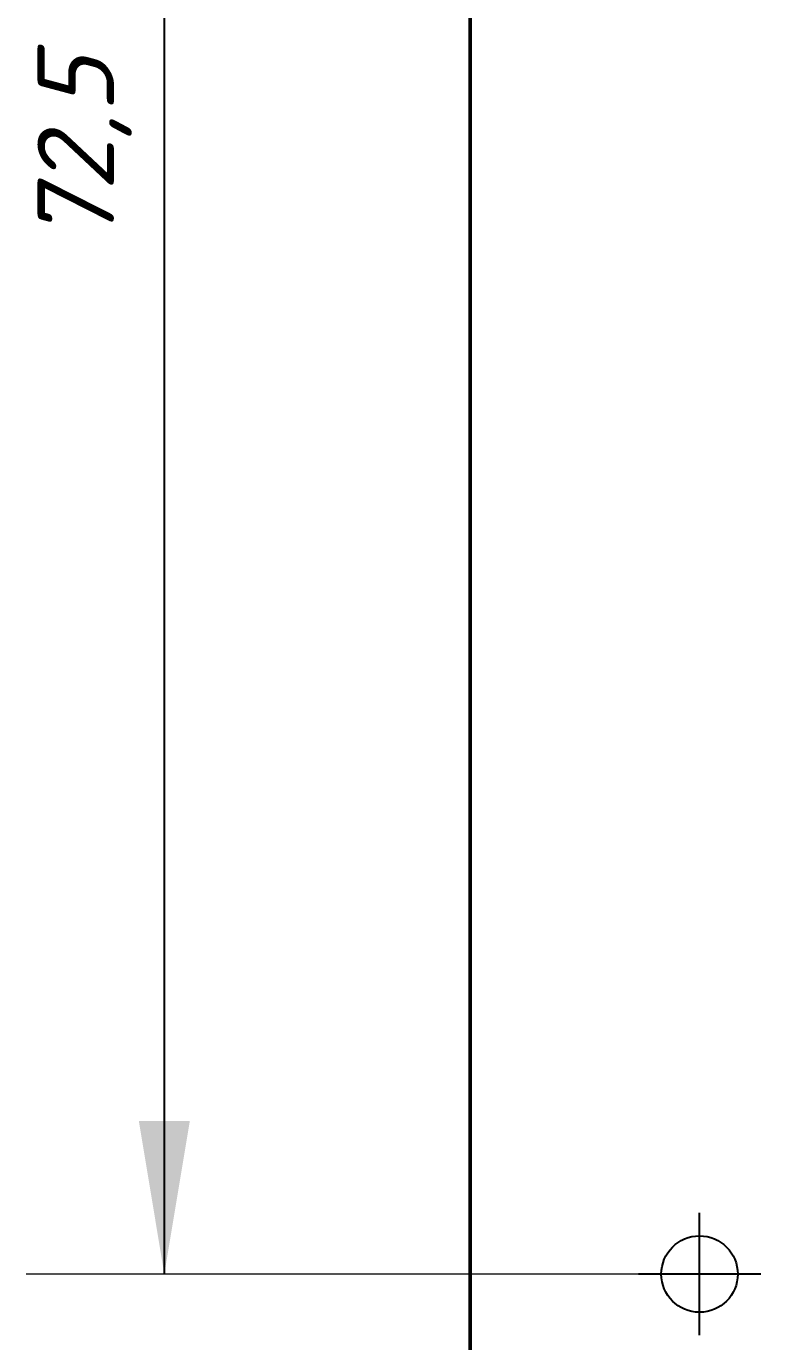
# Model space of a CAD drawing. Header units: millimetres. Extents: x 0 to 594, y 0 to 420.
# Drawn here: x 295.49 to 319.5, y 237.79 to 280.81 of the extents above; entities that cross this region are included whole.
import ezdxf

# ---------------------------------------------------------------- set-up
doc = ezdxf.new("R2010")
doc.units = ezdxf.units.MM
doc.header["$LTSCALE"] = 0.5
doc.linetypes.add('осевая', pattern=[50.8, 31.75, -6.35, 6.35, -6.35])
doc.layers.add('KeepOutLayer', color=6, linetype='Continuous')
doc.styles.add('2.5', font='isocpeui.ttf', dxfattribs={"height": 2.5})

msp = doc.modelspace()

# ---------------------------------------------------------------- linework, layer by layer
at = {"linetype": 'осевая', "ltscale": 100}
for p, q in [((300, 312.502), (300, 240)), ((317.5, 238), (317.5, 242)), ((319.5, 240), (315.5, 240))]:
    msp.add_line(p, q, dxfattribs=at)
at = {"lineweight": 13}
msp.add_line((317.5, 240), (295.488, 240), dxfattribs=at)
at = {"linetype": 'осевая', "ltscale": 100}
msp.add_circle((317.5, 240), 1.25, dxfattribs=at)
at = {"lineweight": 13}
msp.add_solid([(299.167, 245), (300.833, 245), (300, 240)], dxfattribs=at)
at = {"layer": 'KeepOutLayer', "linetype": 'Continuous', "lineweight": 50}
msp.add_line((310, 210), (310, 330), dxfattribs=at)

# ---------------------------------------------------------------- texts
at = {"linetype": 'осевая', "ltscale": 100, "style": '2.5'}
msp.add_text('72,5', height=2.5, rotation=90, dxfattribs=at).set_placement((298.353, 273.671))

doc.saveas('drawing.dxf')
